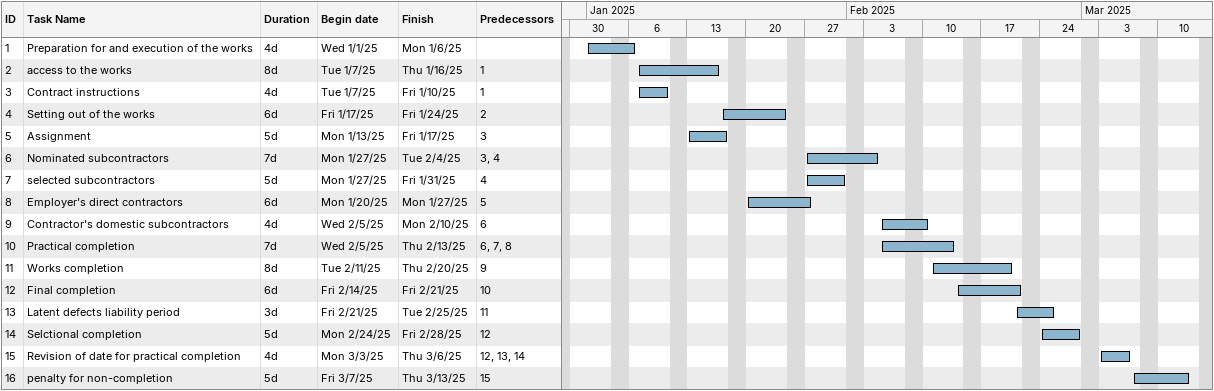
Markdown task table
| ID | Task | Duration | Start | Finish | Predecessors |
|---|---|---|---|---|---|
| 1 | Preparation for and execution of the works | 4d | 2025-01-01 | 2025-01-06 |  |
| 2 | access to the works | 8d | 2025-01-07 | 2025-01-16 | 1 |
| 3 | Contract instructions | 4d | 2025-01-07 | 2025-01-10 | 1 |
| 4 | Setting out of the works | 6d | 2025-01-17 | 2025-01-24 | 2 |
| 5 | Assignment | 5d | 2025-01-13 | 2025-01-17 | 3 |
| 6 | Nominated subcontractors | 7d | 2025-01-27 | 2025-02-04 | 3, 4 |
| 7 | selected subcontractors | 5d | 2025-01-27 | 2025-01-31 | 4 |
| 8 | Employer's direct contractors | 6d | 2025-01-20 | 2025-01-27 | 5 |
| 9 | Contractor's domestic subcontractors | 4d | 2025-02-05 | 2025-02-10 | 6 |
| 10 | Practical completion | 7d | 2025-02-05 | 2025-02-13 | 6, 7, 8 |
| 11 | Works completion | 8d | 2025-02-11 | 2025-02-20 | 9 |
| 12 | Final completion | 6d | 2025-02-14 | 2025-02-21 | 10 |
| 13 | Latent defects liability period | 3d | 2025-02-21 | 2025-02-25 | 11 |
| 14 | Selctional completion | 5d | 2025-02-24 | 2025-02-28 | 12 |
| 15 | Revision of date for practical completion | 4d | 2025-03-03 | 2025-03-06 | 12, 13, 14 |
| 16 | penalty for non-completion | 5d | 2025-03-07 | 2025-03-13 | 15 |
